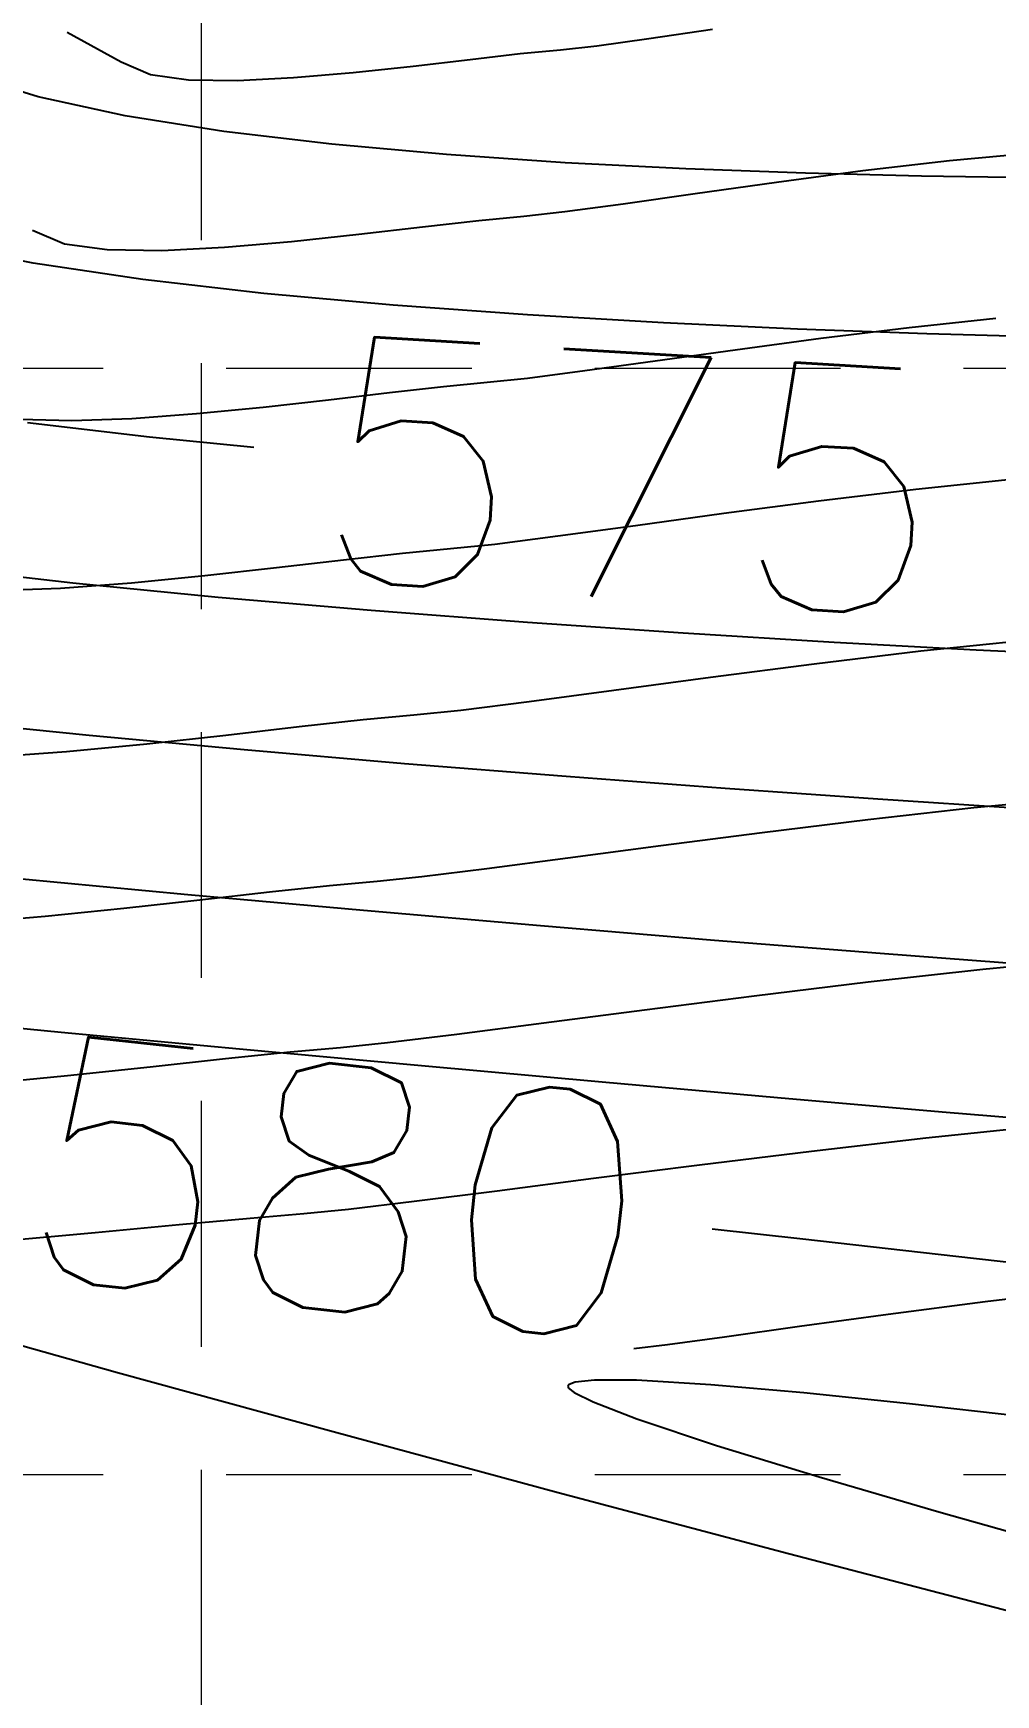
# Model space of a CAD drawing. Header units: inches. Extents: x 2547543 to 2548696, y 7125653 to 7126375.
# Drawn here: x 2547864.85 to 2547880.51, y 7125776.71 to 7125803.74 of the extents above; entities that cross this region are included whole.
import ezdxf

# ---------------------------------------------------------------- set-up
doc = ezdxf.new("R2010")
doc.units = ezdxf.units.IN
doc.header["$MEASUREMENT"] = 0
doc.linetypes.add('HIDDEN', pattern=[0.375, 0.25, -0.125])
for name, color, linetype in [('CONT-MJR', 6, 'Continuous'), ('CONT-MNR', 14, 'Continuous'), ('GRID', 254, 'HIDDEN'), ('V-TOPO-MAJR-E', 6, 'Continuous'), ('V-TOPO-MINR-E', 14, 'Continuous')]:
    doc.layers.add(name, color=color, linetype=linetype)
doc.styles.add('L80', font='simplex', dxfattribs={"height": 3.2})

msp = doc.modelspace()

# ---------------------------------------------------------------- linework, layer by layer
at = {"layer": 'CONT-MJR', "color": 35, "extrusion": (-0.1180540942590287, -0.9930071655475001, 0), "elevation": -7376753.751407985}
msp.add_lwpolyline([(1688820.401146915, 575.0000000000005), (1688818.402382245, 575.0000000000005)], dxfattribs=at)
at = {"layer": 'CONT-MJR', "color": 35, "extrusion": (-0.0978534766741078, -0.9952008325472754, 0), "elevation": -7340916.895788994}
msp.add_lwpolyline([(1838356.778047001, 575.0000000000009), (1838355.075974568, 575.0000000000009)], dxfattribs=at)
at = {"layer": 'CONT-MJR', "color": 35, "extrusion": (-0.1111430772560913, -0.9938044155557203, 0), "elevation": -7364814.660499316}
msp.add_lwpolyline([(1740110.208629173, 580.0000000000009), (1740108.726042334, 580.0000000000009)], dxfattribs=at)
at = {"layer": 'CONT-MJR', "color": 35, "elevation": 580}
for points in [[(2547880.153677185, 7125783.813362086), (2547877.373677925, 7125784.126001934)], [(2547864.040829306, 7125782.570513687), (2547866.219841362, 7125781.95998975)], [(2547866.219841362, 7125781.95998975), (2547869.729384902, 7125780.996049875)], [(2547869.729384902, 7125780.996049875), (2547873.394021066, 7125780.007395464)], [(2547873.394021066, 7125780.007395464), (2547877.139301901, 7125779.014248074)]]:
    msp.add_lwpolyline(points, dxfattribs=at)
at = {"layer": 'CONT-MJR', "color": 35, "extrusion": (-0.1115707795110186, -0.9937564898702819, 0), "elevation": -7365562.884787596}
msp.add_lwpolyline([(1736945.706985617, 580), (1736943.183444586, 580)], dxfattribs=at)
at = {"layer": 'CONT-MJR', "color": 35, "extrusion": (-0.2521254249168466, -0.9676945644729538, 0), "elevation": -7537962.226105718}
msp.add_lwpolyline([(668976.7968165048, 580), (668980.6735330767, 580)], dxfattribs=at)
at = {"layer": 'CONT-MNR', "color": 35, "extrusion": (-0.2919502768723077, -0.9564334978628587, 0), "elevation": -7559206.281423248}
msp.add_lwpolyline([(356483.2926866228, 573), (356482.0551599937, 573)], dxfattribs=at)
at = {"layer": 'CONT-MNR', "color": 35, "extrusion": (-0.2114505661285932, -0.9773886934499997, 0), "elevation": -7503426.481074947}
msp.add_lwpolyline([(983500.8060044528, 573), (983499.3574866229, 573)], dxfattribs=at)
at = {"layer": 'CONT-MNR', "color": 35, "extrusion": (-0.157208733910095, -0.9875653973192787, 0), "elevation": -7437742.723149471}
msp.add_lwpolyline([(1395947.892703495, 573), (1395946.265636767, 573)], dxfattribs=at)
at = {"layer": 'CONT-MNR', "color": 35}
for points, elevation in [([(2547869.708771563, 7125801.936935503), (2547867.951950088, 7125802.146729302)], 573), ([(2547873.508041842, 7125801.637311762), (2547871.574496539, 7125801.768631495)], 573), ([(2547875.468324295, 7125801.538470794), (2547873.508041842, 7125801.637311762)], 573), ([(2547877.414260725, 7125801.46760308), (2547875.468324295, 7125801.538470794)], 573), ([(2547881.098762812, 7125801.391765356), (2547879.304767955, 7125801.420203105)], 573), ([(2547872.893602249, 7125799.161084326), (2547870.708421974, 7125799.320060992)], 574), ([(2547877.288039784, 7125798.930667904), (2547875.104792316, 7125799.032162729)], 574), ([(2547879.389392263, 7125798.85397156), (2547877.288039784, 7125798.930667904)], 574), ([(2547881.354897362, 7125798.799445402), (2547879.389392263, 7125798.85397156)], 574), ([(2547867.860661162, 7125794.565735547), (2547865.495755758, 7125794.797636773)], 576), ([(2547870.347954559, 7125794.351937383), (2547867.860661162, 7125794.565735547)], 576), ([(2547872.891439793, 7125794.157777383), (2547870.347954559, 7125794.351937383)], 576), ([(2547875.424920704, 7125793.984790651), (2547872.891439793, 7125794.157777383)], 576), ([(2547878.591944723, 7125791.28275921), (2547876.109708659, 7125791.456332078)], 577), ([(2547880.901877781, 7125791.133160925), (2547878.591944723, 7125791.28275921)], 577), ([(2547873.105279695, 7125789.221481218), (2547870.22417867, 7125789.470484087)], 578), ([(2547865.303123406, 7125787.490675551), (2547862.52981019, 7125787.75817823)], 579), ([(2547868.207235496, 7125787.217000298), (2547865.303123406, 7125787.490675551)], 579), ([(2547882.079930067, 7125785.990137008), (2547879.640330313, 7125786.194345885)], 579), ([(2547873.983742216, 7125781.834936675), (2547873.670562887, 7125781.801620212)], 581), ([(2547874.666493339, 7125781.830317002), (2547873.983742216, 7125781.834936675)], 581), ([(2547875.875820559, 7125781.757203029), (2547874.666493339, 7125781.830317002)], 581), ([(2547873.568198626, 7125781.759981452), (2547873.55128614, 7125781.732951155)], 581), ([(2547873.55128614, 7125781.732951155), (2547873.55964827, 7125781.704878677)], 581), ([(2547873.55964827, 7125781.704878677), (2547873.650591624, 7125781.630890185)], 581), ([(2547873.961674976, 7125781.478314413), (2547874.672037944, 7125781.20568394)], 581), ([(2547880.939168158, 7125781.24196539), (2547879.109785346, 7125781.447086233)], 581), ([(2547877.638171048, 7125780.257878244), (2547879.586601065, 7125779.689102531)], 581)]:
    msp.add_lwpolyline(points, dxfattribs=dict(at, elevation=elevation))
at = {"layer": 'CONT-MNR', "color": 35, "extrusion": (-0.08984355716061498, -0.9959558902063521, 0), "elevation": -7325894.089352565}
msp.add_lwpolyline([(1897360.323593906, 573), (1897358.450293095, 573)], dxfattribs=at)
at = {"layer": 'CONT-MNR', "color": 35, "extrusion": (-0.02506474608459881, -0.9996858299004315, 0), "elevation": -7187424.65428963}
msp.add_lwpolyline([(2368472.434026424, 573.0000000000005), (2368470.542925065, 573.0000000000005)], dxfattribs=at)
at = {"layer": 'CONT-MNR', "color": 35, "extrusion": (-0.1943760604461102, -0.980927085529526, 0), "elevation": -7485134.161395397}
msp.add_lwpolyline([(1114184.707899246, 574), (1114183.136307206, 574)], dxfattribs=at)
at = {"layer": 'CONT-MNR', "color": 35, "extrusion": (-0.1469279053721532, -0.9891472037179054, 0), "elevation": -7422817.59317439}
msp.add_lwpolyline([(1473236.324682849, 574.0000000000005), (1473234.521678657, 574.0000000000005)], dxfattribs=at)
at = {"layer": 'CONT-MNR', "color": 35, "extrusion": (-0.1143821953241081, -0.993436819024158, 0), "elevation": -7370462.404159854}
msp.add_lwpolyline([(1716081.888868282, 574.0000000000009), (1716079.904541268, 574.0000000000009)], dxfattribs=at)
at = {"layer": 'CONT-MNR', "color": 35, "extrusion": (-0.09066550174762601, -0.9958814019715658, 0), "elevation": -7327454.993197532}
msp.add_lwpolyline([(1891312.88243934, 574.0000000000009), (1891310.768514845, 574.0000000000009)], dxfattribs=at)
at = {"layer": 'CONT-MNR', "color": 35, "extrusion": (-0.05820532110673664, -0.998304633163075, 0), "elevation": -7262018.077411306}
msp.add_lwpolyline([(2128796.101025919, 574.0000000000009), (2128793.886080708, 574.0000000000009)], dxfattribs=at)
at = {"layer": 'CONT-MNR', "color": 35, "extrusion": (-0.1134324682642134, -0.9935457086332204, 0), "elevation": -7368813.513781749}
msp.add_lwpolyline([(1723124.337242556, 576.0000000000005), (1723122.14678344, 576.0000000000005)], dxfattribs=at)
at = {"layer": 'CONT-MNR', "color": 35, "extrusion": (-0.06104232913607113, -0.9981351782467361, 0), "elevation": -7268033.899444255}
msp.add_lwpolyline([(2108151.491499664, 576.0000000000009), (2108149.029628278, 576.0000000000009)], dxfattribs=at)
at = {"layer": 'CONT-MNR', "color": 35, "extrusion": (-0.05436493253682505, -0.9985211335321184, 0), "elevation": -7253770.946131326}
msp.add_lwpolyline([(2156718.928264583, 576), (2156716.60995231, 576)], dxfattribs=at)
at = {"layer": 'CONT-MNR', "color": 35, "extrusion": (-0.04754468188565681, -0.998869112158541, 0), "elevation": -7238873.388464906}
msp.add_lwpolyline([(2206207.34397187, 576.0000000000009), (2206205.235296187, 576.0000000000009)], dxfattribs=at)
at = {"layer": 'CONT-MNR', "color": 35, "extrusion": (-0.1011961707821878, -0.9948664910524538, 0), "elevation": -7347046.26008372}
msp.add_lwpolyline([(1813683.373365701, 577), (1813680.995321572, 577)], dxfattribs=at)
at = {"layer": 'CONT-MNR', "color": 35, "extrusion": (-0.0925844869204901, -0.995704832157437, 0), "elevation": -7331078.690230011}
msp.add_lwpolyline([(1877186.955060722, 577.0000000000009), (1877184.424687373, 577.0000000000009)], dxfattribs=at)
at = {"layer": 'CONT-MNR', "color": 35, "extrusion": (-0.08571849053160151, -0.9963193967704251, 0), "elevation": -7317964.295467824}
msp.add_lwpolyline([(1927681.065086855, 577), (1927678.447473246, 577)], dxfattribs=at)
at = {"layer": 'CONT-MNR', "color": 35, "extrusion": (-0.07991910469921548, -0.9968013526796982, 0), "elevation": -7306622.526626615}
msp.add_lwpolyline([(1970236.882585626, 577.0000000000009), (1970234.242883008, 577.0000000000009)], dxfattribs=at)
at = {"layer": 'CONT-MNR', "color": 35, "extrusion": (-0.07472362147706138, -0.9972042821776053, 0), "elevation": -7296256.284151263}
msp.add_lwpolyline([(2008288.023552057, 577.0000000000009), (2008285.426947927, 577.0000000000009)], dxfattribs=at)
at = {"layer": 'CONT-MNR', "color": 35, "extrusion": (-0.09428774577401182, -0.9955449869276906, 0), "elevation": -7334276.912588946}
msp.add_lwpolyline([(1864641.934601832, 578.0000000000009), (1864639.166350073, 578.0000000000009)], dxfattribs=at)
at = {"layer": 'CONT-MNR', "color": 35, "extrusion": (-0.08990813255576025, -0.9959500628547276, 0), "elevation": -7326004.724868514}
msp.add_lwpolyline([(1896885.085639712, 578.0000000000009), (1896882.217222525, 578.0000000000009)], dxfattribs=at)
at = {"layer": 'CONT-MNR', "color": 35, "extrusion": (-0.08255691638580079, -0.9965863512796409, 0), "elevation": -7311808.82713797}
msp.add_lwpolyline([(1950895.215084638, 578.0000000000005), (1950892.376573554, 578.0000000000005)], dxfattribs=at)
at = {"layer": 'CONT-MNR', "color": 35, "extrusion": (-0.07897648793671956, -0.9968764789848246, 0), "elevation": -7304753.728465244}
msp.add_lwpolyline([(1977150.510515431, 578.0000000000009), (1977147.802094206, 578.0000000000009)], dxfattribs=at)
at = {"layer": 'CONT-MNR', "color": 35, "extrusion": (-0.07502941173896892, -0.9971813212119973, 0), "elevation": -7296869.29867398}
msp.add_lwpolyline([(2006055.744342044, 578.0000000000009), (2006053.242769862, 578.0000000000009)], dxfattribs=at)
at = {"layer": 'CONT-MNR', "color": 35, "extrusion": (-0.09188247032052207, -0.995769858776514, 0), "elevation": -7329748.555675797}
msp.add_lwpolyline([(1882358.405343393, 579.0000000000009), (1882355.432423675, 579.0000000000009)], dxfattribs=at)
at = {"layer": 'CONT-MNR', "color": 35, "extrusion": (-0.0900318531769826, -0.9959388863848616, 0), "elevation": -7326237.876338253}
msp.add_lwpolyline([(1895979.123397753, 579), (1895976.169392708, 579)], dxfattribs=at)
at = {"layer": 'CONT-MNR', "color": 35, "extrusion": (-0.08812609409741771, -0.9961093271017661, 0), "elevation": -7322596.766310208}
msp.add_lwpolyline([(1909996.277782263, 579.0000000000009), (1909993.417547998, 579.0000000000009)], dxfattribs=at)
at = {"layer": 'CONT-MNR', "color": 35, "extrusion": (-0.0860003883826875, -0.9962951034698639, 0), "elevation": -7318504.532420711}
msp.add_lwpolyline([(1925619.62964591, 579), (1925616.938037332, 579)], dxfattribs=at)
at = {"layer": 'CONT-MNR', "color": 35, "extrusion": (0.3767908356290958, -0.9262983677983718, 0), "elevation": -5640584.602719382}
msp.add_lwpolyline([(5045020.501941932, 581), (5045020.391432982, 581)], dxfattribs=at)
at = {"layer": 'CONT-MNR', "color": 35, "extrusion": (-0.4403525155745289, -0.8978249617977796, 0), "elevation": -7519667.191937381}
msp.add_lwpolyline([(-850311.3035892681, 581), (-850310.9571037451, 581)], dxfattribs=at)
at = {"layer": 'CONT-MNR', "color": 35, "extrusion": (-0.08756780947328381, -0.9961585610454045, 0), "elevation": -7321520.410834397}
msp.add_lwpolyline([(1914100.786393523, 581.0000000000009), (1914099.26691675, 581.0000000000009)], dxfattribs=at)
at = {"layer": 'CONT-MNR', "color": 35, "extrusion": (-0.1023813153497068, -0.9947452268130086, 0), "elevation": -7349192.296413587}
msp.add_lwpolyline([(1804943.705508325, 581), (1804941.976095662, 581)], dxfattribs=at)
at = {"layer": 'CONT-MNR', "color": 35, "extrusion": (-0.3171000587035462, -0.948392088099752, 0), "elevation": -7565965.725073074}
msp.add_lwpolyline([(156798.5417995322, 581.0000000000009), (156799.9101416031, 581.0000000000009)], dxfattribs=at)
at = {"layer": 'CONT-MNR', "color": 35, "extrusion": (-0.2943725599651448, -0.9556907428345046, 0), "elevation": -7560067.490753463}
msp.add_lwpolyline([(337347.1506526894, 581), (337348.8964144047, 581)], dxfattribs=at)
at = {"layer": 'CONT-MNR', "color": 35, "extrusion": (-0.2696024728976649, -0.9629717060264356, 0), "elevation": -7548838.861176716}
msp.add_lwpolyline([(532408.1267531603, 581), (532410.3467456079, 581)], dxfattribs=at)
at = {"layer": 'GRID', "color": 252, "linetype": 'HIDDEN', "lineweight": 0, "ltscale": 16}
for p, q in [((2547867.583313598, 7126356.376313465), (2547867.583313598, 7125726.296813901)), ((2547561.986892405, 7125798.2968139), (2548677.986892388, 7125798.2968139)), ((2547561.986892405, 7125780.2968139), (2548677.986892388, 7125780.2968139))]:
    msp.add_line(p, q, dxfattribs=at)
at = {"layer": 'V-TOPO-MAJR-E', "color": 35, "extrusion": (0.1049921922063885, -0.9944730461785763, 0), "elevation": -6818904.950819113}
msp.add_lwpolyline([(3281951.738741351, 575), (3281950.17692954, 575)], dxfattribs=at)
at = {"layer": 'V-TOPO-MAJR-E', "color": 35}
for points, elevation in [([(2547879.210623943, 7125796.321831234), (2547877.629932243, 7125796.130383936)], 575), ([(2547876.088176247, 7125795.92843803), (2547874.651803613, 7125795.732964162)], 575), ([(2547877.629932243, 7125796.130383936), (2547876.088176247, 7125795.92843803)], 575), ([(2547871.639462442, 7125795.35508122), (2547870.861044288, 7125795.282626539)], 575), ([(2547873.387261997, 7125795.560932973), (2547872.360999054, 7125795.429315112)], 575), ([(2547870.861044288, 7125795.282626539), (2547869.898941258, 7125795.173929693)], 575), ([(2547881.988674233, 7125783.300498554), (2547880.342782117, 7125783.104973078)], 580), ([(2547880.342782117, 7125783.104973078), (2547878.760672521, 7125782.90022735)], 580), ([(2547877.319985975, 7125782.703889935), (2547876.098363005, 7125782.533589396)], 580)]:
    msp.add_lwpolyline(points, dxfattribs=dict(at, elevation=elevation))
at = {"layer": 'V-TOPO-MAJR-E', "color": 35, "extrusion": (0.1348006368007341, -0.9908727407281506, 0), "elevation": -6717301.622239586}
msp.add_lwpolyline([(3485181.34177995, 575.0000000000009), (3485180.06559022, 575.0000000000009)], dxfattribs=at)
at = {"layer": 'V-TOPO-MAJR-E', "color": 35, "extrusion": (0.1023428360028721, -0.9947491864379127, 0), "elevation": -6827622.72283623}
msp.add_lwpolyline([(3263768.071263864, 575.0000000000005), (3263767.3459186, 575.0000000000005)], dxfattribs=at)
at = {"layer": 'V-TOPO-MAJR-E', "color": 35, "extrusion": (0.1166028809653703, -0.9931786184521774, 0), "elevation": -6780098.435675187}
msp.add_lwpolyline([(3361378.152675702, 575), (3361377.053360599, 575)], dxfattribs=at)
at = {"layer": 'V-TOPO-MAJR-E', "color": 35, "extrusion": (0.07421062720388273, -0.9972425897493581, 0), "elevation": -6917067.291019374}
msp.add_lwpolyline([(3069650.638453786, 575.0000000000009), (3069649.478128258, 575.0000000000009)], dxfattribs=at)
at = {"layer": 'V-TOPO-MAJR-E', "color": 35, "extrusion": (0.09781042510184061, -0.995205064668281, 0), "elevation": -6842419.172099315}
msp.add_lwpolyline([(3232627.80880995, 575), (3232626.613751967, 575)], dxfattribs=at)
at = {"layer": 'V-TOPO-MAJR-E', "color": 35, "extrusion": (0.1114281433813123, -0.9937724935127727, 0), "elevation": -6797514.820115253}
msp.add_lwpolyline([(3326016.049663302, 575.0000000000009), (3326014.874788933, 575.0000000000009)], dxfattribs=at)
at = {"layer": 'V-TOPO-MAJR-E', "color": 35, "extrusion": (0.03599332600140539, -0.9993520303093183, 0), "elevation": -7029471.266736718}
msp.add_lwpolyline([(2802695.405709658, 575), (2802694.334062601, 575)], dxfattribs=at)
at = {"layer": 'V-TOPO-MAJR-E', "color": 35, "extrusion": (0.1350322872190687, -0.9908411988852639, 0), "elevation": -6716473.375246887}
msp.add_lwpolyline([(3486754.009083289, 580.0000000000009), (3486752.555079815, 580.0000000000009)], dxfattribs=at)
at = {"layer": 'V-TOPO-MAJR-E', "color": 35, "extrusion": (0.1178510558360122, -0.9930312828095282, 0), "elevation": -6775855.065270638}
msp.add_lwpolyline([(3369900.732241027, 580.0000000000009), (3369900.177803073, 580.0000000000009)], dxfattribs=at)
at = {"layer": 'V-TOPO-MAJR-E', "color": 35, "extrusion": (0.1356493065337051, -0.990756915513046, 0), "elevation": -6714300.697719026}
msp.add_lwpolyline([(3490933.323514935, 580), (3490932.389967209, 580)], dxfattribs=at)
at = {"layer": 'V-TOPO-MINR-E', "color": 35, "extrusion": (0.4785847947146741, 0.8780413397260481, 0), "elevation": 7476119.914526133}
msp.add_lwpolyline([(1173169.177316246, 572.0000000000009), (1173170.179260907, 572.0000000000009)], dxfattribs=at)
at = {"layer": 'V-TOPO-MINR-E', "color": 35, "extrusion": (0.1451517217418342, -0.9894094085237826, 0), "elevation": -6680508.752152303}
msp.add_lwpolyline([(3555215.079187636, 572.0000000000009), (3555214.031834326, 572.0000000000009)], dxfattribs=at)
at = {"layer": 'V-TOPO-MINR-E', "color": 35, "extrusion": (0.09450724583636151, -0.9955241737318213, 0), "elevation": -6853117.109909019}
msp.add_lwpolyline([(3209909.652393107, 572), (3209908.994007124, 572)], dxfattribs=at)
at = {"layer": 'V-TOPO-MINR-E', "color": 35, "extrusion": (0.1088920800990614, -0.9940535774754294, 0), "elevation": -6805987.192976493}
msp.add_lwpolyline([(3308666.855237983, 572), (3308666.261153291, 572)], dxfattribs=at)
at = {"layer": 'V-TOPO-MINR-E', "color": 35, "extrusion": (0.1377980125478467, -0.9904603514214305, 0), "elevation": -6706733.895708679}
msp.add_lwpolyline([(3505490.615004907, 572.0000000000009), (3505489.763508491, 572.0000000000009)], dxfattribs=at)
at = {"layer": 'V-TOPO-MINR-E', "color": 35, "extrusion": (-0.4030131361003359, -0.9151941936717978, 0), "elevation": -7548317.362285743}
msp.add_lwpolyline([(-539999.3793857489, 572), (-539999.9011061355, 572)], dxfattribs=at)
at = {"layer": 'V-TOPO-MINR-E', "color": 35}
for points, elevation in [([(2547871.031281628, 7125803.204548978), (2547870.054445721, 7125803.099714745)], 572), ([(2547871.956987806, 7125803.312745768), (2547871.031281628, 7125803.204548978)], 572), ([(2547872.775561736, 7125803.406738562), (2547871.956987806, 7125803.312745768)], 572), ([(2547869.082482604, 7125803.015809621), (2547868.171394796, 7125802.970400156)], 572), ([(2547879.760474517, 7125801.667402953), (2547878.347339212, 7125801.503040633)], 573), ([(2547875.623659763, 7125801.13237204), (2547874.451676009, 7125800.965109102)], 573), ([(2547870.145344669, 7125800.468105856), (2547869.050966402, 7125800.350656953)], 573), ([(2547872.09951346, 7125800.694624849), (2547871.182440783, 7125800.589321931)], 573), ([(2547866.051551525, 7125800.217716571), (2547865.355457489, 7125800.312139653)], 573), ([(2547867.962047266, 7125800.256655551), (2547866.941328545, 7125800.205781979)], 573), ([(2547879.102084606, 7125798.952044616), (2547877.668246962, 7125798.77575662)], 574), ([(2547876.271377729, 7125798.589396494), (2547874.970629759, 7125798.408787892)], 574), ([(2547873.825155901, 7125798.249754464), (2547872.894109007, 7125798.128119866)], 574), ([(2547869.652715794, 7125797.777020575), (2547868.589502162, 7125797.657495015)], 574), ([(2547871.525083737, 7125797.99343364), (2547870.647509005, 7125797.894102349)], 574), ([(2547867.50666617, 7125797.550832369), (2547866.453005878, 7125797.472339336)], 574), ([(2547865.477319345, 7125797.437322611), (2547864.628404632, 7125797.461088895)], 574), ([(2547871.809479871, 7125792.729133541), (2547871.042282957, 7125792.650454692)], 576), ([(2547870.216117964, 7125792.574014433), (2547869.174691985, 7125792.458335078)], 576), ([(2547881.821869278, 7125791.301867023), (2547880.15650905, 7125791.14067512)], 577), ([(2547880.15650905, 7125791.14067512), (2547878.432057967, 7125790.94724885)], 577), ([(2547878.432057967, 7125790.94724885), (2547876.712813529, 7125790.736517832)], 577), ([(2547875.063073236, 7125790.523411685), (2547873.547134584, 7125790.322860025)], 577), ([(2547871.173852203, 7125790.019138645), (2547870.445103471, 7125789.945828162)], 577), ([(2547868.69189608, 7125789.769911433), (2547867.558601151, 7125789.642193804)], 577), ([(2547869.67163459, 7125789.87574204), (2547868.69189608, 7125789.769911433)], 577), ([(2547882.102151204, 7125788.68634753), (2547880.303112844, 7125788.513041198)], 578), ([(2547878.438511871, 7125788.305945087), (2547876.579309586, 7125788.080905958)], 578), ([(2547880.303112844, 7125788.513041198), (2547878.438511871, 7125788.305945087)], 578), ([(2547876.579309586, 7125788.080905958), (2547874.796467288, 7125787.853770571)], 578), ([(2547873.160946279, 7125787.640385685), (2547871.743707858, 7125787.45659806)], 578), ([(2547870.615713327, 7125787.318254456), (2547869.847923986, 7125787.241201633)], 578), ([(2547869.032308731, 7125787.168371583), (2547867.979815491, 7125787.058121642)], 578), ([(2547881.206424225, 7125785.961394295), (2547879.374525287, 7125785.769445857)], 579), ([(2547875.694450615, 7125785.33151736), (2547873.968478962, 7125785.111897164)], 579)]:
    msp.add_lwpolyline(points, dxfattribs=dict(at, elevation=elevation))
at = {"layer": 'V-TOPO-MINR-E', "color": 35, "extrusion": (-0.1344160220329813, -0.9909249885944088, 0), "elevation": -7403610.435234645}
msp.add_lwpolyline([(1566923.361173039, 572.0000000000009), (1566922.734153192, 572.0000000000009)], dxfattribs=at)
at = {"layer": 'V-TOPO-MINR-E', "color": 35, "extrusion": (-0.01341180669806364, -0.999910057675736, 0), "elevation": -7159333.574525646}
msp.add_lwpolyline([(2452069.118202048, 572), (2452068.323920628, 572)], dxfattribs=at)
at = {"layer": 'V-TOPO-MINR-E', "color": 35, "extrusion": (0.08600555456340936, -0.9962946575106385, 0), "elevation": -6880268.581730439}
msp.add_lwpolyline([(3151287.970576241, 572), (3151286.994998272, 572)], dxfattribs=at)
at = {"layer": 'V-TOPO-MINR-E', "color": 35, "extrusion": (0.09139149388908781, -0.9958150404792653, 0), "elevation": -6863125.938312554}
msp.add_lwpolyline([(3188456.007007584, 573.0000000000005), (3188454.646354541, 573.0000000000005)], dxfattribs=at)
at = {"layer": 'V-TOPO-MINR-E', "color": 35, "extrusion": (-0.139226184654959, 0.9902606068638818, 0), "elevation": 6701669.151676556}
msp.add_lwpolyline([(-3515160.300215601, 573.0000000000009), (-3515158.965569155, 573.0000000000009)], dxfattribs=at)
at = {"layer": 'V-TOPO-MINR-E', "color": 35, "extrusion": (-0.1307137873847, 0.9914201459459797, 0), "elevation": 6731620.337550451}
msp.add_lwpolyline([(-3457458.425585675, 573.0000000000009), (-3457457.011420695, 573.0000000000009)], dxfattribs=at)
at = {"layer": 'V-TOPO-MINR-E', "color": 35, "extrusion": (0.09450724574059832, -0.9955241737409124, 0), "elevation": -6853114.474134493}
msp.add_lwpolyline([(3209908.801620463, 573.0000000000009), (3209908.064011097, 573.0000000000009)], dxfattribs=at)
at = {"layer": 'V-TOPO-MINR-E', "color": 35, "extrusion": (0.107062669869454, -0.9942522741841854, 0), "elevation": -6812061.547245992}
msp.add_lwpolyline([(3296136.282804816, 573.0000000000009), (3296135.61414647, 573.0000000000009)], dxfattribs=at)
at = {"layer": 'V-TOPO-MINR-E', "color": 35, "extrusion": (0.1343236290658208, -0.9909375170385809, 0), "elevation": -6718983.772523127}
msp.add_lwpolyline([(3481947.828504043, 573), (3481946.866748636, 573)], dxfattribs=at)
at = {"layer": 'V-TOPO-MINR-E', "color": 35, "extrusion": (-0.3913978866620974, -0.9202215463226472, 0), "elevation": -7554544.097649192}
msp.add_lwpolyline([(-444422.5857265829, 573.0000000000005), (-444423.1492991778, 573.0000000000005)], dxfattribs=at)
at = {"layer": 'V-TOPO-MINR-E', "color": 35, "extrusion": (0.116090007853601, -0.9932386974320679, 0), "elevation": -6781838.509919265}
msp.add_lwpolyline([(3357878.500849763, 573.0000000000009), (3357877.456693796, 573.0000000000009)], dxfattribs=at)
at = {"layer": 'V-TOPO-MINR-E', "color": 35, "extrusion": (-0.01341180741113172, -0.9999100576661717, 0), "elevation": -7159330.795407367}
msp.add_lwpolyline([(2452067.920219407, 573), (2452067.030362353, 573)], dxfattribs=at)
at = {"layer": 'V-TOPO-MINR-E', "color": 35, "extrusion": (0.0860055550861279, -0.9962946574655146, 0), "elevation": -6880265.927510281}
msp.add_lwpolyline([(3151286.737990733, 573), (3151285.645021773, 573)], dxfattribs=at)
at = {"layer": 'V-TOPO-MINR-E', "color": 35, "extrusion": (0.1059367373599662, -0.9943728715514747, 0), "elevation": -6815787.166780611}
msp.add_lwpolyline([(3288427.170810247, 574), (3288425.751168536, 574)], dxfattribs=at)
at = {"layer": 'V-TOPO-MINR-E', "color": 35, "extrusion": (0.1322410357676108, -0.9912175888568108, 0), "elevation": -6726283.09932615}
msp.add_lwpolyline([(3467824.169799495, 574), (3467822.760553687, 574)], dxfattribs=at)
at = {"layer": 'V-TOPO-MINR-E', "color": 35, "extrusion": (0.137517331958941, -0.9904993606312396, 0), "elevation": -6707721.799765546}
msp.add_lwpolyline([(3503589.314630893, 574.0000000000005), (3503588.158169916, 574.0000000000005)], dxfattribs=at)
at = {"layer": 'V-TOPO-MINR-E', "color": 35, "extrusion": (0.09273802862225382, -0.9956905433151698, 0), "elevation": -6858805.093217049}
msp.add_lwpolyline([(3197724.756017216, 574), (3197724.041379324, 574)], dxfattribs=at)
at = {"layer": 'V-TOPO-MINR-E', "color": 35, "extrusion": (0.1034952806243958, -0.9946299446972616, 0), "elevation": -6823839.377924612}
msp.add_lwpolyline([(3271677.152705854, 574.0000000000009), (3271676.491689077, 574.0000000000009)], dxfattribs=at)
at = {"layer": 'V-TOPO-MINR-E', "color": 35, "extrusion": (0.1168878027908963, -0.9931451261314818, 0), "elevation": -6779136.446542982}
msp.add_lwpolyline([(3363324.174560651, 574.0000000000009), (3363323.172901192, 574.0000000000009)], dxfattribs=at)
at = {"layer": 'V-TOPO-MINR-E', "color": 35, "extrusion": (0.09802861777543904, -0.9951835961756188, 0), "elevation": -6841712.902303339}
msp.add_lwpolyline([(3234129.120395361, 574.0000000000009), (3234128.032318754, 574.0000000000009)], dxfattribs=at)
at = {"layer": 'V-TOPO-MINR-E', "color": 35, "extrusion": (0.03586622741483094, -0.999356599883659, 0), "elevation": -7029830.375790482}
msp.add_lwpolyline([(2801802.628088543, 574), (2801801.65177385, 574)], dxfattribs=at)
at = {"layer": 'V-TOPO-MINR-E', "color": 35, "extrusion": (0.1040407879213552, -0.9945730312293329, 0), "elevation": -6822038.860093551}
msp.add_lwpolyline([(3275426.932986055, 576), (3275425.221802213, 576)], dxfattribs=at)
at = {"layer": 'V-TOPO-MINR-E', "color": 35, "extrusion": (0.1277299372975218, -0.9918089851972361, 0), "elevation": -6741985.76132503}
msp.add_lwpolyline([(3437185.011649332, 576.0000000000009), (3437183.30771313, 576.0000000000009)], dxfattribs=at)
at = {"layer": 'V-TOPO-MINR-E', "color": 35, "extrusion": (0.1185364830320435, -0.9929496977140353, 0), "elevation": -6773538.038962182}
msp.add_lwpolyline([(3374582.496691544, 576), (3374580.750989458, 576)], dxfattribs=at)
at = {"layer": 'V-TOPO-MINR-E', "color": 35, "extrusion": (0.1325492268637681, -0.9911764234775853, 0), "elevation": -6725199.3056883}
msp.add_lwpolyline([(3469912.880102438, 576.0000000000009), (3469911.294459468, 576.0000000000009)], dxfattribs=at)
at = {"layer": 'V-TOPO-MINR-E', "color": 35, "extrusion": (0.1326846149533405, -0.9911583087250411, 0), "elevation": -6724725.271876742}
msp.add_lwpolyline([(3470829.887855361, 576), (3470828.497146705, 576)], dxfattribs=at)
at = {"layer": 'V-TOPO-MINR-E', "color": 35, "extrusion": (0.09213069212133819, -0.995746923454571, 0), "elevation": -6860748.986304011}
msp.add_lwpolyline([(3193538.960511781, 576.0000000000009), (3193538.130818038, 576.0000000000009)], dxfattribs=at)
at = {"layer": 'V-TOPO-MINR-E', "color": 35, "extrusion": (0.1257156248554974, -0.9920663191879825, 0), "elevation": -6748951.667507533}
msp.add_lwpolyline([(3423482.412466969, 576.0000000000009), (3423481.293327304, 576.0000000000009)], dxfattribs=at)
at = {"layer": 'V-TOPO-MINR-E', "color": 35, "extrusion": (0.1140516571922186, -0.9934748207638223, 0), "elevation": -6788706.683662051}
msp.add_lwpolyline([(3343952.310337717, 576.0000000000009), (3343951.108868832, 576.0000000000009)], dxfattribs=at)
at = {"layer": 'V-TOPO-MINR-E', "color": 35, "extrusion": (0.09587136981634388, -0.9953937313694204, 0), "elevation": -6848701.39734993}
msp.add_lwpolyline([(3219289.99724267, 576.0000000000009), (3219288.682324142, 576.0000000000009)], dxfattribs=at)
at = {"layer": 'V-TOPO-MINR-E', "color": 35, "extrusion": (0.1088700224307281, -0.9940559935013383, 0), "elevation": -6806050.121190755}
msp.add_lwpolyline([(3308508.607082976, 576), (3308507.316638252, 576)], dxfattribs=at)
at = {"layer": 'V-TOPO-MINR-E', "color": 35, "extrusion": (0.07350691120714169, -0.9972947076991763, 0), "elevation": -6919228.98942043}
msp.add_lwpolyline([(3064767.63265457, 576), (3064766.357313273, 576)], dxfattribs=at)
at = {"layer": 'V-TOPO-MINR-E', "color": 35, "extrusion": (0.1281111422488981, -0.9917598173104628, 0), "elevation": -6740661.523053606}
msp.add_lwpolyline([(3439774.933911446, 577.0000000000005), (3439773.270464042, 577.0000000000005)], dxfattribs=at)
at = {"layer": 'V-TOPO-MINR-E', "color": 35, "extrusion": (0.1302086930892743, -0.9914866092106254, 0), "elevation": -6733370.400429248}
msp.add_lwpolyline([(3454022.349113719, 577.0000000000009), (3454021.019958592, 577.0000000000009)], dxfattribs=at)
at = {"layer": 'V-TOPO-MINR-E', "color": 35, "extrusion": (0.09024300412469911, -0.995919775989286, 0), "elevation": -6866787.64350922}
msp.add_lwpolyline([(3180527.254410283, 577.0000000000009), (3180526.477772545, 577.0000000000009)], dxfattribs=at)
at = {"layer": 'V-TOPO-MINR-E', "color": 35, "extrusion": (0.1228528002210277, -0.9924249036969258, 0), "elevation": -6758798.365198012}
msp.add_lwpolyline([(3403995.125479658, 577.0000000000009), (3403994.061980681, 577.0000000000009)], dxfattribs=at)
at = {"layer": 'V-TOPO-MINR-E', "color": 35, "extrusion": (0.1008038154312422, -0.9949063226226397, 0), "elevation": -6832658.386927152}
msp.add_lwpolyline([(3253195.085615288, 577.0000000000005), (3253193.796782257, 577.0000000000005)], dxfattribs=at)
at = {"layer": 'V-TOPO-MINR-E', "color": 35, "extrusion": (0.1093341086075174, -0.9940050566747635, 0), "elevation": -6804502.108771627}
msp.add_lwpolyline([(3311685.095641069, 577), (3311683.854059724, 577)], dxfattribs=at)
at = {"layer": 'V-TOPO-MINR-E', "color": 35, "extrusion": (0.08595697578086024, -0.9962988499012777, 0), "elevation": -6880408.986748072}
msp.add_lwpolyline([(3150946.316100106, 577), (3150945.033668722, 577)], dxfattribs=at)
at = {"layer": 'V-TOPO-MINR-E', "color": 35, "extrusion": (0.1293726027424849, -0.9915960516559327, 0), "elevation": -6736277.906855752}
msp.add_lwpolyline([(3448344.30952371, 578.0000000000005), (3448342.660141379, 578.0000000000005)], dxfattribs=at)
at = {"layer": 'V-TOPO-MINR-E', "color": 35, "extrusion": (0.0889407323096151, -0.9960369200668364, 0), "elevation": -6870937.766674086}
msp.add_lwpolyline([(3171545.171572351, 578), (3171544.352711888, 578)], dxfattribs=at)
at = {"layer": 'V-TOPO-MINR-E', "color": 35, "extrusion": (0.1217334964634809, -0.9925628221119184, 0), "elevation": -6762630.371788618}
msp.add_lwpolyline([(3396369.790461183, 578), (3396368.654014697, 578)], dxfattribs=at)
at = {"layer": 'V-TOPO-MINR-E', "color": 35, "extrusion": (0.1079333175642682, -0.9941581357910676, 0), "elevation": -6809159.333969072}
msp.add_lwpolyline([(3302093.518494719, 578), (3302092.282915465, 578)], dxfattribs=at)
at = {"layer": 'V-TOPO-MINR-E', "color": 35, "extrusion": (0.09734865319385592, -0.9952503402266901, 0), "elevation": -6843910.453755328}
msp.add_lwpolyline([(3229449.660630746, 578.0000000000009), (3229448.256896637, 578.0000000000009)], dxfattribs=at)
at = {"layer": 'V-TOPO-MINR-E', "color": 35, "extrusion": (0.1052480379095309, -0.9944460018101506, 0), "elevation": -6818052.3406346}
msp.add_lwpolyline([(3283690.996521305, 578.0000000000009), (3283689.645800366, 578.0000000000009)], dxfattribs=at)
at = {"layer": 'V-TOPO-MINR-E', "color": 35, "extrusion": (0.1146258098568388, -0.9934087394998414, 0), "elevation": -6786765.122448619}
msp.add_lwpolyline([(3347884.602533878, 579), (3347882.732516222, 579)], dxfattribs=at)
at = {"layer": 'V-TOPO-MINR-E', "color": 35, "extrusion": (0.1217704753274382, -0.9925582861165031, 0), "elevation": -6762501.241496515}
msp.add_lwpolyline([(3396627.235468073, 579.0000000000009), (3396625.399421955, 579.0000000000009)], dxfattribs=at)
at = {"layer": 'V-TOPO-MINR-E', "color": 35, "extrusion": (0.1280350985608251, -0.9917696373334484, 0), "elevation": -6740920.021467576}
msp.add_lwpolyline([(3439254.640814729, 579.0000000000005), (3439253.05934014, 579.0000000000005)], dxfattribs=at)
at = {"layer": 'V-TOPO-MINR-E', "color": 35, "extrusion": (0.1265219517479762, -0.9919638076693539, 0), "elevation": -6746158.942518663}
msp.add_lwpolyline([(3428965.421855171, 579.0000000000009), (3428964.061076428, 579.0000000000009)], dxfattribs=at)
at = {"layer": 'V-TOPO-MINR-E', "color": 35, "extrusion": (0.08298654433282221, -0.9965506677834784, 0), "elevation": -6889766.473873965}
msp.add_lwpolyline([(3130425.037605053, 579.0000000000009), (3130424.164891372, 579.0000000000009)], dxfattribs=at)
at = {"layer": 'V-TOPO-MINR-E', "color": 35, "extrusion": (0.09824201955415043, -0.9951625523470635, 0), "elevation": -6841006.106140258}
msp.add_lwpolyline([(3235596.263250216, 579), (3235595.530398372, 579)], dxfattribs=at)
at = {"layer": 'V-TOPO-MINR-E', "color": 35, "extrusion": (0.1193806911377299, -0.9928485536996456, 0), "elevation": -6770658.463448269}
msp.add_lwpolyline([(3380331.194012591, 579.0000000000009), (3380330.11617851, 579.0000000000009)], dxfattribs=at)
at = {"layer": 'V-TOPO-MINR-E', "color": 35, "extrusion": (0.09346974627799495, -0.9956221203502499, 0), "elevation": -6856440.028137364}
msp.add_lwpolyline([(3202758.223802572, 579.0000000000009), (3202756.851081223, 579.0000000000009)], dxfattribs=at)
at = {"layer": 'V-TOPO-MINR-E', "color": 35, "extrusion": (0.09183695272734224, -0.9957740577629827, 0), "elevation": -6861682.842547513}
msp.add_lwpolyline([(3191511.567414818, 579), (3191510.4054144, 579)], dxfattribs=at)
at = {"layer": 'V-TOPO-MINR-E', "color": 35, "extrusion": (0.09117500431880525, -0.9958348852030974, 0), "elevation": -6863802.839259293}
msp.add_lwpolyline([(3186947.111322698, 579.0000000000009), (3186945.60648587, 579.0000000000009)], dxfattribs=at)

# ---------------------------------------------------------------- texts
at = {"layer": 'CONT-MJR', "color": 35, "char_height": 4, "width": 15.04761904761904, "attachment_point": 1, "style": 'L80'}
for s, insert, rotation in [('\\Fsimplex.shx;\\W1.0000000000;\\T1.0000000000;\\o\\l575', (2547869.549465871, 7125798.849912166, 575), 356.5463639938334), ('\\Fsimplex.shx;\\W1.0000000000;\\T1.0000000000;\\o\\l580', (2547864.897123755, 7125787.506975776, 580), 353.8121886005329)]:
    msp.add_mtext(s, dxfattribs=dict(at, insert=insert, rotation=rotation))

doc.saveas('drawing.dxf')
